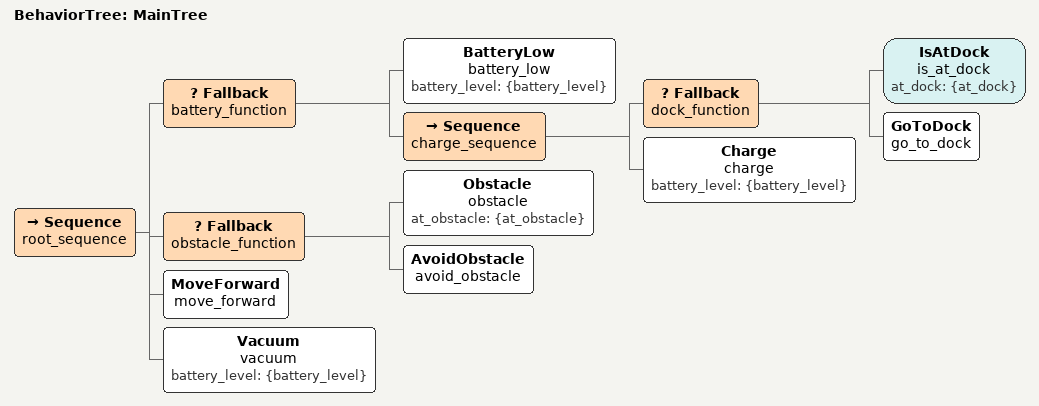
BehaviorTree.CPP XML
<root main_tree_to_execute = "MainTree" >
    <BehaviorTree ID="MainTree">
        <Sequence name="root_sequence">
            <Fallback name="battery_function">
                <BatteryLow name="battery_low" battery_level = "{battery_level}"/>
                <Sequence name="charge_sequence">
                    <Fallback name="dock_function">
                        <IsAtDock name="is_at_dock" at_dock ="{at_dock}"/>
                        <GoToDock name="go_to_dock"/>
                    </Fallback>
                    <Charge name="charge" battery_level = "{battery_level}"/>
                </Sequence>
            </Fallback>
            <Fallback name="obstacle_function">
                <Obstacle name="obstacle" at_obstacle = "{at_obstacle}"/>
                <AvoidObstacle name="avoid_obstacle"/>
            </Fallback>
            <MoveForward name="move_forward"/>
            <Vacuum name="vacuum" battery_level = "{battery_level}"/>
        </Sequence>
    </BehaviorTree>
</root>
